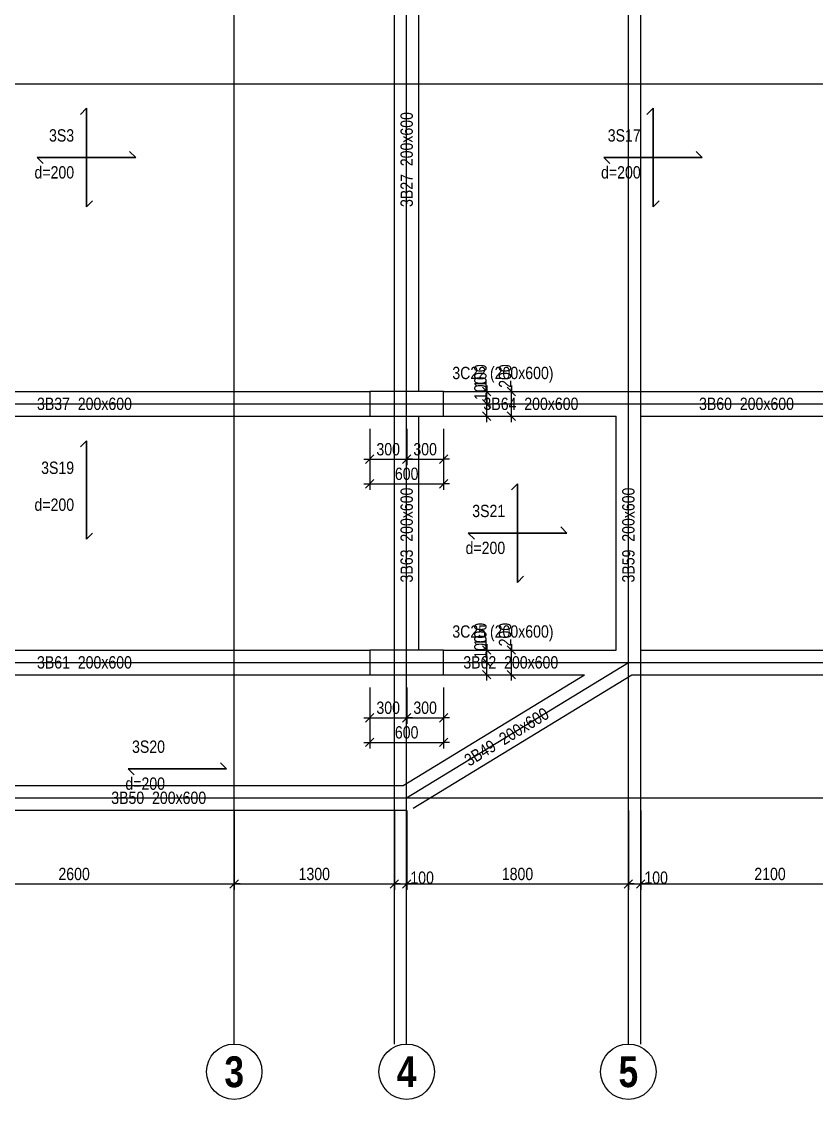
# Model space of a CAD drawing. Extents: x 0 to 206258, y -403073 to 0.
# Drawn here: x 100058 to 106511, y -38542 to -29787 of the extents above; entities that cross this region are included whole.
import ezdxf
from ezdxf.enums import TextEntityAlignment as Align
from ezdxf.lldxf.tags import DXFTag

# ---------------------------------------------------------------- set-up
doc = ezdxf.new("R2010")
doc.units = 0
doc.header["$LTSCALE"] = 1000
for name, color, linetype in [('Axis Circle(Dir 2)', 150, 'Continuous'), ('Axis Label(Dir 2)', 7, 'Continuous'), ('Axis Line(Dir 1)', 8, 'CENTER2'), ('Axis Line(Dir 2)', 150, 'CENTER2'), ('Column Line', 7, 'Continuous'), ('Dimension Line', 5, 'Continuous'), ('Slab Edge Line', 5, 'Continuous'), ('Slab Label', 5, 'Continuous')]:
    doc.layers.add(name, color=color, linetype=linetype)
for name, color, linetype, true_color in [('Beam Label', 159, 'Continuous', 0x35424f), ('Beam Line', 159, 'HIDDEN2', 0x35424f), ('Column Label', 159, 'Continuous', 0x35424f), ('Ghost Axis Line', 254, 'Continuous', 0xbebebe)]:
    doc.layers.add(name, color=color, linetype=linetype, true_color=true_color)
doc.styles.add('Axis Label(Dir 2)', font='ARIALNB.TTF', dxfattribs={"height": 250})
doc.styles.add('Beam Label', font='ARIALN.TTF', dxfattribs={"height": 100})
doc.styles.add('Column Label', font='ARIALN.TTF', dxfattribs={"height": 100})
doc.styles.add('Dimension Text', font='ARIALN.TTF', dxfattribs={"height": 100})
doc.styles.add('Slab Label', font='ARIALN.TTF', dxfattribs={"height": 100})
tags = doc.linetypes.add('CENTER2', pattern=[1.125, 0.75, -0.125, 0.125, -0.125]).pattern_tags.tags
tags[10:11] = [DXFTag(74, 4), DXFTag(75, 0), DXFTag(340, '0'), DXFTag(46, 0.0), DXFTag(50, 0.0), DXFTag(44, 0.0), DXFTag(45, 0.0)]
tags[8:9] = [DXFTag(74, 4), DXFTag(75, 0), DXFTag(340, '0'), DXFTag(46, 0.0), DXFTag(50, 0.0), DXFTag(44, 0.0), DXFTag(45, 0.0)]
tags[6:7] = [DXFTag(74, 4), DXFTag(75, 0), DXFTag(340, '0'), DXFTag(46, 0.0), DXFTag(50, 0.0), DXFTag(44, 0.0), DXFTag(45, 0.0)]
tags[4:5] = [DXFTag(74, 4), DXFTag(75, 0), DXFTag(340, '0'), DXFTag(46, 0.0), DXFTag(50, 0.0), DXFTag(44, 0.0), DXFTag(45, 0.0)]
tags = doc.linetypes.add('HIDDEN2', pattern=[0.1875, 0.125, -0.0625]).pattern_tags.tags
tags[6:7] = [DXFTag(74, 4), DXFTag(75, 0), DXFTag(340, '0'), DXFTag(46, 0.0), DXFTag(50, 0.0), DXFTag(44, 0.0), DXFTag(45, 0.0)]
tags[4:5] = [DXFTag(74, 4), DXFTag(75, 0), DXFTag(340, '0'), DXFTag(46, 0.0), DXFTag(50, 0.0), DXFTag(44, 0.0), DXFTag(45, 0.0)]
doc.dimstyles.get("Standard").update_dxf_attribs({"dimtxt": 100, "dimasz": 30, "dimexe": 48.3, "dimexo": 103.5, "dimgap": 30, "dimtad": 1, "dimtoh": 1, "dimdec": 1, "dimdsep": 46, "dimtxsty": 'Dimension Text', "dimblk": 'PCDIM_TICK', "dimcen": 0.09, "dimclrd": 5, "dimclre": 5, "dimclrt": 5, "dimadec": 1, "dimazin": 0, "dimtp": 1, "dimtm": 1, "dimtfac": 1, "dimtdec": 4, "dimtofl": 0, "dimtmove": 0, "dimatfit": 3, "dimfxl": 1, "dimtolj": 1, "dimtzin": 0, "dimarcsym": 0})

# ---------------------------------------------------------------- blocks, each defined once
blk = doc.blocks.new('PCDIM_TICK')
at = {"layer": 'Dimension Line', "color": 0, "transparency": 33554687}
for p, q in [((1.15, 1.15), (-1.15, -1.15)), ((1.61, 0), (0, 0))]:
    blk.add_line(p, q, dxfattribs=at)
blk = doc.blocks.new('*U945')
at = {"layer": 'Dimension Line', "color": 5, "true_color": 0x0000ff, "transparency": 16777216}
for p, q in [((102884.3, -33095.7), (102884.3, -33390.5)), ((103184.3, -33095.7), (103184.3, -33390.5)), ((102884.3, -33342.2), (103184.3, -33342.2))]:
    blk.add_line(p, q, dxfattribs=at)
at = {"layer": 'Dimension Line', "color": 5, "true_color": 0x0000ff, "transparency": 16777216, "xscale": 30, "yscale": 30, "rotation": 180.0000000000004}
blk.add_blockref('PCDIM_TICK', (102884.3, -33342.2), dxfattribs=at)
at = {"layer": 'Dimension Line', "color": 5, "true_color": 0x0000ff, "transparency": 16777216, "xscale": 30, "yscale": 30}
blk.add_blockref('PCDIM_TICK', (103184.3, -33342.2), dxfattribs=at)
at = {"layer": 'Dimension Line', "color": 5, "true_color": 0x0000ff, "transparency": 16777216, "insert": (103034.3, -33312.2), "char_height": 100, "width": 181.501, "attachment_point": 8, "style": 'Dimension Text'}
blk.add_mtext('300', dxfattribs=at)
blk = doc.blocks.new('*U946')
at = {"layer": 'Dimension Line', "color": 5, "true_color": 0x0000ff, "transparency": 16777216}
for p, q in [((103184.3, -33095.7), (103184.3, -33390.5)), ((103484.3, -33095.7), (103484.3, -33390.5)), ((103184.3, -33342.2), (103484.3, -33342.2))]:
    blk.add_line(p, q, dxfattribs=at)
at = {"layer": 'Dimension Line', "color": 5, "true_color": 0x0000ff, "transparency": 16777216, "xscale": 30, "yscale": 30, "rotation": 180.0000000000004}
blk.add_blockref('PCDIM_TICK', (103184.3, -33342.2), dxfattribs=at)
at = {"layer": 'Dimension Line', "color": 5, "true_color": 0x0000ff, "transparency": 16777216, "xscale": 30, "yscale": 30}
blk.add_blockref('PCDIM_TICK', (103484.3, -33342.2), dxfattribs=at)
at = {"layer": 'Dimension Line', "color": 5, "true_color": 0x0000ff, "transparency": 16777216, "insert": (103334.3, -33312.2), "char_height": 100, "width": 181.501, "attachment_point": 8, "style": 'Dimension Text'}
blk.add_mtext('300', dxfattribs=at)
blk = doc.blocks.new('*U947')
at = {"layer": 'Dimension Line', "color": 5, "true_color": 0x0000ff, "transparency": 16777216}
for p, q in [((102884.3, -33095.7), (102884.3, -33590.5)), ((103484.3, -33095.7), (103484.3, -33590.5)), ((102884.3, -33542.2), (103484.3, -33542.2))]:
    blk.add_line(p, q, dxfattribs=at)
at = {"layer": 'Dimension Line', "color": 5, "true_color": 0x0000ff, "transparency": 16777216, "xscale": 30, "yscale": 30, "rotation": 180.0000000000004}
blk.add_blockref('PCDIM_TICK', (102884.3, -33542.2), dxfattribs=at)
at = {"layer": 'Dimension Line', "color": 5, "true_color": 0x0000ff, "transparency": 16777216, "xscale": 30, "yscale": 30}
blk.add_blockref('PCDIM_TICK', (103484.3, -33542.2), dxfattribs=at)
at = {"layer": 'Dimension Line', "color": 5, "true_color": 0x0000ff, "transparency": 16777216, "insert": (103184.3, -33512.2), "char_height": 100, "width": 181.97, "attachment_point": 8, "style": 'Dimension Text'}
blk.add_mtext('600', dxfattribs=at)
blk = doc.blocks.new('*U948')
at = {"layer": 'Dimension Line', "color": 5, "true_color": 0x0000ff, "transparency": 16777216}
for p, q in [((103587.8, -32892.2), (103882.6, -32892.2)), ((103834.3, -32892.2), (103834.3, -32862.2)), ((103834.3, -32992.2), (103834.3, -32892.2)), ((103587.8, -32992.2), (103882.6, -32992.2))]:
    blk.add_line(p, q, dxfattribs=at)
at = {"layer": 'Dimension Line', "color": 5, "true_color": 0x0000ff, "transparency": 16777216, "xscale": 30, "yscale": 30}
for p, rotation in [((103834.3, -32892.2), 89.99999999999447), ((103834.3, -32992.2), 269.9999999999834)]:
    blk.add_blockref('PCDIM_TICK', p, dxfattribs=dict(at, rotation=rotation))
at = {"layer": 'Dimension Line', "color": 5, "true_color": 0x0000ff, "transparency": 16777216, "insert": (103834.3, -32862.2), "char_height": 100, "width": 173.928, "attachment_point": 7, "rotation": 90, "style": 'Dimension Text'}
blk.add_mtext('100', dxfattribs=at)
blk = doc.blocks.new('*U949')
at = {"layer": 'Dimension Line', "color": 5, "true_color": 0x0000ff, "transparency": 16777216}
for p, q in [((103587.8, -32792.2), (103882.6, -32792.2)), ((103834.3, -32792.2), (103834.3, -32762.2)), ((103834.3, -32892.2), (103834.3, -32792.2)), ((103587.8, -32892.2), (103882.6, -32892.2))]:
    blk.add_line(p, q, dxfattribs=at)
at = {"layer": 'Dimension Line', "color": 5, "true_color": 0x0000ff, "transparency": 16777216, "xscale": 30, "yscale": 30}
for p, rotation in [((103834.3, -32792.2), 89.99999999999447), ((103834.3, -32892.2), 269.9999999999834)]:
    blk.add_blockref('PCDIM_TICK', p, dxfattribs=dict(at, rotation=rotation))
at = {"layer": 'Dimension Line', "color": 5, "true_color": 0x0000ff, "transparency": 16777216, "insert": (103834.3, -32762.2), "char_height": 100, "width": 173.928, "attachment_point": 7, "rotation": 90, "style": 'Dimension Text'}
blk.add_mtext('100', dxfattribs=at)
blk = doc.blocks.new('*U950')
at = {"layer": 'Dimension Line', "color": 5, "true_color": 0x0000ff, "transparency": 16777216}
for p, q in [((103587.8, -32792.2), (104082.6, -32792.2)), ((104034.3, -32792.2), (104034.3, -32762.2)), ((104034.3, -32992.2), (104034.3, -32792.2)), ((103587.8, -32992.2), (104082.6, -32992.2))]:
    blk.add_line(p, q, dxfattribs=at)
at = {"layer": 'Dimension Line', "color": 5, "true_color": 0x0000ff, "transparency": 16777216, "xscale": 30, "yscale": 30}
for p, rotation in [((104034.3, -32792.2), 89.99999999999447), ((104034.3, -32992.2), 269.9999999999834)]:
    blk.add_blockref('PCDIM_TICK', p, dxfattribs=dict(at, rotation=rotation))
at = {"layer": 'Dimension Line', "color": 5, "true_color": 0x0000ff, "transparency": 16777216, "insert": (104034.3, -32762.2), "char_height": 100, "width": 182.775, "attachment_point": 7, "rotation": 90, "style": 'Dimension Text'}
blk.add_mtext('200', dxfattribs=at)
blk = doc.blocks.new('*U963')
at = {"layer": 'Dimension Line', "color": 5, "true_color": 0x0000ff, "transparency": 16777216}
for p, q in [((102884.3, -35195.7), (102884.3, -35490.5)), ((103184.3, -35195.7), (103184.3, -35490.5)), ((102884.3, -35442.2), (103184.3, -35442.2))]:
    blk.add_line(p, q, dxfattribs=at)
at = {"layer": 'Dimension Line', "color": 5, "true_color": 0x0000ff, "transparency": 16777216, "xscale": 30, "yscale": 30, "rotation": 180.0000000000004}
blk.add_blockref('PCDIM_TICK', (102884.3, -35442.2), dxfattribs=at)
at = {"layer": 'Dimension Line', "color": 5, "true_color": 0x0000ff, "transparency": 16777216, "xscale": 30, "yscale": 30}
blk.add_blockref('PCDIM_TICK', (103184.3, -35442.2), dxfattribs=at)
at = {"layer": 'Dimension Line', "color": 5, "true_color": 0x0000ff, "transparency": 16777216, "insert": (103034.3, -35412.2), "char_height": 100, "width": 181.501, "attachment_point": 8, "style": 'Dimension Text'}
blk.add_mtext('300', dxfattribs=at)
blk = doc.blocks.new('*U964')
at = {"layer": 'Dimension Line', "color": 5, "true_color": 0x0000ff, "transparency": 16777216}
for p, q in [((103184.3, -35195.7), (103184.3, -35490.5)), ((103484.3, -35195.7), (103484.3, -35490.5)), ((103184.3, -35442.2), (103484.3, -35442.2))]:
    blk.add_line(p, q, dxfattribs=at)
at = {"layer": 'Dimension Line', "color": 5, "true_color": 0x0000ff, "transparency": 16777216, "xscale": 30, "yscale": 30, "rotation": 180.0000000000004}
blk.add_blockref('PCDIM_TICK', (103184.3, -35442.2), dxfattribs=at)
at = {"layer": 'Dimension Line', "color": 5, "true_color": 0x0000ff, "transparency": 16777216, "xscale": 30, "yscale": 30}
blk.add_blockref('PCDIM_TICK', (103484.3, -35442.2), dxfattribs=at)
at = {"layer": 'Dimension Line', "color": 5, "true_color": 0x0000ff, "transparency": 16777216, "insert": (103334.3, -35412.2), "char_height": 100, "width": 181.501, "attachment_point": 8, "style": 'Dimension Text'}
blk.add_mtext('300', dxfattribs=at)
blk = doc.blocks.new('*U965')
at = {"layer": 'Dimension Line', "color": 5, "true_color": 0x0000ff, "transparency": 16777216}
for p, q in [((102884.3, -35195.7), (102884.3, -35690.5)), ((103484.3, -35195.7), (103484.3, -35690.5)), ((102884.3, -35642.2), (103484.3, -35642.2))]:
    blk.add_line(p, q, dxfattribs=at)
at = {"layer": 'Dimension Line', "color": 5, "true_color": 0x0000ff, "transparency": 16777216, "xscale": 30, "yscale": 30, "rotation": 180.0000000000004}
blk.add_blockref('PCDIM_TICK', (102884.3, -35642.2), dxfattribs=at)
at = {"layer": 'Dimension Line', "color": 5, "true_color": 0x0000ff, "transparency": 16777216, "xscale": 30, "yscale": 30}
blk.add_blockref('PCDIM_TICK', (103484.3, -35642.2), dxfattribs=at)
at = {"layer": 'Dimension Line', "color": 5, "true_color": 0x0000ff, "transparency": 16777216, "insert": (103184.3, -35612.2), "char_height": 100, "width": 181.97, "attachment_point": 8, "style": 'Dimension Text'}
blk.add_mtext('600', dxfattribs=at)
blk = doc.blocks.new('*U966')
at = {"layer": 'Dimension Line', "color": 5, "true_color": 0x0000ff, "transparency": 16777216}
for p, q in [((103587.8, -34992.2), (103882.6, -34992.2)), ((103834.3, -34992.2), (103834.3, -34962.2)), ((103834.3, -35092.2), (103834.3, -34992.2)), ((103587.8, -35092.2), (103882.6, -35092.2))]:
    blk.add_line(p, q, dxfattribs=at)
at = {"layer": 'Dimension Line', "color": 5, "true_color": 0x0000ff, "transparency": 16777216, "xscale": 30, "yscale": 30}
for p, rotation in [((103834.3, -34992.2), 89.99999999999447), ((103834.3, -35092.2), 269.9999999999834)]:
    blk.add_blockref('PCDIM_TICK', p, dxfattribs=dict(at, rotation=rotation))
at = {"layer": 'Dimension Line', "color": 5, "true_color": 0x0000ff, "transparency": 16777216, "insert": (103834.3, -34962.2), "char_height": 100, "width": 173.928, "attachment_point": 7, "rotation": 90, "style": 'Dimension Text'}
blk.add_mtext('100', dxfattribs=at)
blk = doc.blocks.new('*U967')
at = {"layer": 'Dimension Line', "color": 5, "true_color": 0x0000ff, "transparency": 16777216}
for p, q in [((103587.8, -34892.2), (103882.6, -34892.2)), ((103834.3, -34892.2), (103834.3, -34862.2)), ((103834.3, -34992.2), (103834.3, -34892.2)), ((103587.8, -34992.2), (103882.6, -34992.2))]:
    blk.add_line(p, q, dxfattribs=at)
at = {"layer": 'Dimension Line', "color": 5, "true_color": 0x0000ff, "transparency": 16777216, "xscale": 30, "yscale": 30}
for p, rotation in [((103834.3, -34892.2), 89.99999999999447), ((103834.3, -34992.2), 269.9999999999834)]:
    blk.add_blockref('PCDIM_TICK', p, dxfattribs=dict(at, rotation=rotation))
at = {"layer": 'Dimension Line', "color": 5, "true_color": 0x0000ff, "transparency": 16777216, "insert": (103834.3, -34862.2), "char_height": 100, "width": 173.928, "attachment_point": 7, "rotation": 90, "style": 'Dimension Text'}
blk.add_mtext('100', dxfattribs=at)
blk = doc.blocks.new('*U968')
at = {"layer": 'Dimension Line', "color": 5, "true_color": 0x0000ff, "transparency": 16777216}
for p, q in [((103587.8, -34892.2), (104082.6, -34892.2)), ((104034.3, -34892.2), (104034.3, -34862.2)), ((104034.3, -35092.2), (104034.3, -34892.2)), ((103587.8, -35092.2), (104082.6, -35092.2))]:
    blk.add_line(p, q, dxfattribs=at)
at = {"layer": 'Dimension Line', "color": 5, "true_color": 0x0000ff, "transparency": 16777216, "xscale": 30, "yscale": 30}
for p, rotation in [((104034.3, -34892.2), 89.99999999999447), ((104034.3, -35092.2), 269.9999999999834)]:
    blk.add_blockref('PCDIM_TICK', p, dxfattribs=dict(at, rotation=rotation))
at = {"layer": 'Dimension Line', "color": 5, "true_color": 0x0000ff, "transparency": 16777216, "insert": (104034.3, -34862.2), "char_height": 100, "width": 182.775, "attachment_point": 7, "rotation": 90, "style": 'Dimension Text'}
blk.add_mtext('200', dxfattribs=at)
blk = doc.blocks.new('*U1032')
at = {"layer": 'Dimension Line', "color": 5, "true_color": 0x0000ff, "transparency": 16777216}
for p, q in [((99184.3, -36195.7), (99184.3, -36840.5)), ((101784.3, -36195.7), (101784.3, -36840.5)), ((99184.3, -36792.2), (101784.3, -36792.2))]:
    blk.add_line(p, q, dxfattribs=at)
at = {"layer": 'Dimension Line', "color": 5, "true_color": 0x0000ff, "transparency": 16777216, "xscale": 30, "yscale": 30, "rotation": 180.0000000000004}
blk.add_blockref('PCDIM_TICK', (99184.3, -36792.2), dxfattribs=at)
at = {"layer": 'Dimension Line', "color": 5, "true_color": 0x0000ff, "transparency": 16777216, "xscale": 30, "yscale": 30}
blk.add_blockref('PCDIM_TICK', (101784.3, -36792.2), dxfattribs=at)
at = {"layer": 'Dimension Line', "color": 5, "true_color": 0x0000ff, "transparency": 16777216, "insert": (100484.3, -36762.2), "char_height": 100, "width": 247.252, "attachment_point": 8, "style": 'Dimension Text'}
blk.add_mtext('2600', dxfattribs=at)
blk = doc.blocks.new('*U1033')
at = {"layer": 'Dimension Line', "color": 5, "true_color": 0x0000ff, "transparency": 16777216}
for p, q in [((101784.3, -36195.7), (101784.3, -36840.5)), ((103084.3, -36195.7), (103084.3, -36840.5)), ((101784.3, -36792.2), (103084.3, -36792.2))]:
    blk.add_line(p, q, dxfattribs=at)
at = {"layer": 'Dimension Line', "color": 5, "true_color": 0x0000ff, "transparency": 16777216, "xscale": 30, "yscale": 30, "rotation": 180.0000000000004}
blk.add_blockref('PCDIM_TICK', (101784.3, -36792.2), dxfattribs=at)
at = {"layer": 'Dimension Line', "color": 5, "true_color": 0x0000ff, "transparency": 16777216, "xscale": 30, "yscale": 30}
blk.add_blockref('PCDIM_TICK', (103084.3, -36792.2), dxfattribs=at)
at = {"layer": 'Dimension Line', "color": 5, "true_color": 0x0000ff, "transparency": 16777216, "insert": (102434.3, -36762.2), "char_height": 100, "width": 238.405, "attachment_point": 8, "style": 'Dimension Text'}
blk.add_mtext('1300', dxfattribs=at)
blk = doc.blocks.new('*U1034')
at = {"layer": 'Dimension Line', "color": 5, "true_color": 0x0000ff, "transparency": 16777216}
for p, q in [((103084.3, -36195.7), (103084.3, -36840.5)), ((103184.3, -36195.7), (103184.3, -36840.5)), ((103084.3, -36792.2), (103184.3, -36792.2)), ((103184.3, -36792.2), (103214.3, -36792.2))]:
    blk.add_line(p, q, dxfattribs=at)
at = {"layer": 'Dimension Line', "color": 5, "true_color": 0x0000ff, "transparency": 16777216, "xscale": 30, "yscale": 30, "rotation": 180.0000000000004}
blk.add_blockref('PCDIM_TICK', (103084.3, -36792.2), dxfattribs=at)
at = {"layer": 'Dimension Line', "color": 5, "true_color": 0x0000ff, "transparency": 16777216, "xscale": 30, "yscale": 30}
blk.add_blockref('PCDIM_TICK', (103184.3, -36792.2), dxfattribs=at)
at = {"layer": 'Dimension Line', "color": 5, "true_color": 0x0000ff, "transparency": 16777216, "insert": (103214.3, -36792.2), "char_height": 100, "width": 173.928, "attachment_point": 7, "style": 'Dimension Text'}
blk.add_mtext('100', dxfattribs=at)
blk = doc.blocks.new('*U1035')
at = {"layer": 'Dimension Line', "color": 5, "true_color": 0x0000ff, "transparency": 16777216}
for p, q in [((103184.3, -36195.7), (103184.3, -36840.5)), ((104984.3, -36195.7), (104984.3, -36840.5)), ((103184.3, -36792.2), (104984.3, -36792.2))]:
    blk.add_line(p, q, dxfattribs=at)
at = {"layer": 'Dimension Line', "color": 5, "true_color": 0x0000ff, "transparency": 16777216, "xscale": 30, "yscale": 30, "rotation": 180.0000000000004}
blk.add_blockref('PCDIM_TICK', (103184.3, -36792.2), dxfattribs=at)
at = {"layer": 'Dimension Line', "color": 5, "true_color": 0x0000ff, "transparency": 16777216, "xscale": 30, "yscale": 30}
blk.add_blockref('PCDIM_TICK', (104984.3, -36792.2), dxfattribs=at)
at = {"layer": 'Dimension Line', "color": 5, "true_color": 0x0000ff, "transparency": 16777216, "insert": (104084.3, -36762.2), "char_height": 100, "width": 238.405, "attachment_point": 8, "style": 'Dimension Text'}
blk.add_mtext('1800', dxfattribs=at)
blk = doc.blocks.new('*U1036')
at = {"layer": 'Dimension Line', "color": 5, "true_color": 0x0000ff, "transparency": 16777216}
for p, q in [((104984.3, -36195.7), (104984.3, -36840.5)), ((105084.3, -36195.7), (105084.3, -36840.5)), ((104984.3, -36792.2), (105084.3, -36792.2)), ((105084.3, -36792.2), (105114.3, -36792.2))]:
    blk.add_line(p, q, dxfattribs=at)
at = {"layer": 'Dimension Line', "color": 5, "true_color": 0x0000ff, "transparency": 16777216, "xscale": 30, "yscale": 30, "rotation": 180.0000000000004}
blk.add_blockref('PCDIM_TICK', (104984.3, -36792.2), dxfattribs=at)
at = {"layer": 'Dimension Line', "color": 5, "true_color": 0x0000ff, "transparency": 16777216, "xscale": 30, "yscale": 30}
blk.add_blockref('PCDIM_TICK', (105084.3, -36792.2), dxfattribs=at)
at = {"layer": 'Dimension Line', "color": 5, "true_color": 0x0000ff, "transparency": 16777216, "insert": (105114.3, -36792.2), "char_height": 100, "width": 173.928, "attachment_point": 7, "style": 'Dimension Text'}
blk.add_mtext('100', dxfattribs=at)
blk = doc.blocks.new('*U1037')
at = {"layer": 'Dimension Line', "color": 5, "true_color": 0x0000ff, "transparency": 16777216}
for p, q in [((105084.3, -36195.7), (105084.3, -36840.5)), ((107184.3, -36195.7), (107184.3, -36840.5)), ((105084.3, -36792.2), (107184.3, -36792.2))]:
    blk.add_line(p, q, dxfattribs=at)
at = {"layer": 'Dimension Line', "color": 5, "true_color": 0x0000ff, "transparency": 16777216, "xscale": 30, "yscale": 30, "rotation": 180.0000000000004}
blk.add_blockref('PCDIM_TICK', (105084.3, -36792.2), dxfattribs=at)
at = {"layer": 'Dimension Line', "color": 5, "true_color": 0x0000ff, "transparency": 16777216, "xscale": 30, "yscale": 30}
blk.add_blockref('PCDIM_TICK', (107184.3, -36792.2), dxfattribs=at)
at = {"layer": 'Dimension Line', "color": 5, "true_color": 0x0000ff, "transparency": 16777216, "insert": (106134.3, -36762.2), "char_height": 100, "width": 247.252, "attachment_point": 8, "style": 'Dimension Text'}
blk.add_mtext('2100', dxfattribs=at)

msp = doc.modelspace()

# ---------------------------------------------------------------- linework, layer by layer
at = {"layer": 'Axis Circle(Dir 2)', "transparency": 33554687}
for centre in [(101784.29, -38317.207), (103184.29, -38317.207), (104984.29, -38317.207)]:
    msp.add_circle(centre, 225, dxfattribs=at)
at = {"layer": 'Axis Line(Dir 1)', "transparency": 33554687}
for points in [[(95984.29, -30292.207), (113784.29, -30292.207)], [(95984.29, -32892.207), (113784.29, -32892.207)], [(95984.29, -34992.207), (113784.29, -34992.207)], [(95984.29, -36092.207), (113784.29, -36092.207)]]:
    msp.add_lwpolyline(points, dxfattribs=at)
at = {"layer": 'Axis Line(Dir 2)', "transparency": 33554687}
for points in [[(101784.29, -38092.207), (101784.29, -14292.207)], [(103184.29, -38092.207), (103184.29, -14292.207)], [(104984.29, -38092.207), (104984.29, -14292.207)]]:
    msp.add_lwpolyline(points, dxfattribs=at)
at = {"layer": 'Beam Line', "transparency": 33554687}
for points in [[(103084.29, -32792.207), (103084.29, -28992.207)], [(103284.29, -32792.207), (103284.29, -28992.207)], [(98284.29, -32792.207), (102884.29, -32792.207)], [(103484.29, -32792.207), (104984.29, -32792.207)], [(104984.29, -32792.207), (106884.29, -32792.207)], [(98284.29, -32992.207), (102884.29, -32992.207)], [(103084.29, -34892.207), (103084.29, -32992.207)], [(103284.29, -34892.207), (103284.29, -32992.207)], [(103484.29, -32992.207), (104884.29, -32992.207)], [(104884.29, -34892.207), (104884.29, -32992.207)], [(105084.29, -34892.207), (105084.29, -32992.207)], [(105084.29, -32992.207), (106884.29, -32992.207)], [(98284.29, -34892.207), (102884.29, -34892.207)], [(103484.29, -34892.207), (104884.29, -34892.207)], [(105084.29, -34892.207), (111684.29, -34892.207)], [(98284.29, -35092.207), (102884.29, -35092.207)], [(103156.154, -35992.207), (104628.882, -35092.207)], [(103184.29, -35092.207), (104628.882, -35092.207)], [(99223.189, -35992.207), (103156.154, -35992.207)]]:
    msp.add_lwpolyline(points, dxfattribs=at)
at = {"layer": 'Beam Line', "linetype": 'Continuous', "transparency": 33554687}
for points in [[(103236.435, -36177.535), (105012.427, -35092.207)], [(105012.427, -35092.207), (111784.29, -35092.207)], [(99184.29, -36192.207), (103184.29, -36192.207)]]:
    msp.add_lwpolyline(points, dxfattribs=at)
at = {"layer": 'Column Line', "transparency": 33554687}
for points in [[(103484.29, -32992.207), (103484.29, -32792.207), (102884.29, -32792.207), (102884.29, -32992.207)], [(103484.29, -35092.207), (103484.29, -34892.207), (102884.29, -34892.207), (102884.29, -35092.207)]]:
    msp.add_lwpolyline(points, close=True, dxfattribs=at)
at = {"layer": 'Ghost Axis Line', "transparency": 33554687}
for points in [[(103084.29, -38092.207), (103084.29, -14292.207)], [(105084.29, -38092.207), (105084.29, -14292.207)], [(103184.29, -36092.207), (104984.29, -34992.207)]]:
    msp.add_lwpolyline(points, dxfattribs=at)
at = {"layer": 'Slab Edge Line', "transparency": 33554687}
for points in [[(100534.793, -30541.704), (100584.29, -30492.207)], [(100584.29, -31292.207), (100584.29, -30492.207)], [(105134.793, -30541.704), (105184.29, -30492.207)], [(105184.29, -31292.207), (105184.29, -30492.207)], [(100184.29, -30892.207), (100984.29, -30892.207)], [(100233.788, -30941.704), (100184.29, -30892.207)], [(100934.793, -30842.709), (100984.29, -30892.207)], [(104784.29, -30892.207), (105584.29, -30892.207)], [(104833.788, -30941.704), (104784.29, -30892.207)], [(105534.793, -30842.709), (105584.29, -30892.207)], [(100633.788, -31242.709), (100584.29, -31292.207)], [(105233.788, -31242.709), (105184.29, -31292.207)], [(100534.793, -33241.202), (100584.29, -33191.704)], [(100584.29, -33991.704), (100584.29, -33191.704)], [(104034.793, -33591.704), (104084.29, -33542.207)], [(104084.29, -34342.207), (104084.29, -33542.207)], [(100633.788, -33942.207), (100584.29, -33991.704)], [(103684.29, -33942.207), (104484.29, -33942.207)], [(103733.788, -33991.704), (103684.29, -33942.207)], [(104434.793, -33892.709), (104484.29, -33942.207)], [(104133.788, -34292.709), (104084.29, -34342.207)], [(100922.179, -35857.035), (101722.179, -35857.035)], [(100971.676, -35906.532), (100922.179, -35857.035)], [(101672.681, -35807.537), (101722.179, -35857.035)]]:
    msp.add_lwpolyline(points, close=True, dxfattribs=at)

# ---------------------------------------------------------------- texts
at = {"layer": 'Axis Label(Dir 2)', "transparency": 33554687, "style": 'Axis Label(Dir 2)'}
for s, p in [('3', (101784.29, -38317.207)), ('4', (103184.29, -38317.207)), ('5', (104984.29, -38317.207))]:
    msp.add_text(s, height=250, dxfattribs=at).set_placement(p, align=Align.MIDDLE_CENTER)
at = {"layer": 'Beam Label', "transparency": 33554687, "style": 'Beam Label'}
for s, rotation, p in [('3B27  200x600 ', 90, (103184.29, -30892.207)), ('3B63  200x600 ', 90, (103184.29, -33942.207)), ('3B59  200x600 ', 90, (104984.29, -33942.207)), ('3B49  200x600 ', 31.4295656, (104008.475, -35588.539))]:
    msp.add_text(s, height=100, rotation=rotation, dxfattribs=at).set_placement(p, align=Align.MIDDLE_CENTER)
for s, p in [('3B37  200x600 ', (100584.29, -32892.207)), ('3B64  200x600 ', (104209.29, -32892.207)), ('3B60  200x600 ', (105959.29, -32892.207)), ('3B61  200x600 ', (100584.29, -34992.207)), ('3B62  200x600 ', (104045.438, -34992.207)), ('3B50  200x600 ', (101186.981, -36092.207))]:
    msp.add_text(s, height=100, dxfattribs=at).set_placement(p, align=Align.MIDDLE_CENTER)
at = {"layer": 'Column Label', "transparency": 33554687, "style": 'Column Label'}
for s, p in [('3C22 (200x600)', (103555.001, -32721.496)), ('3C25 (200x600)', (103555.001, -34821.496))]:
    msp.add_text(s, height=100, dxfattribs=at).set_placement(p, align=Align.BOTTOM_LEFT)
at = {"layer": 'Slab Label', "transparency": 33554687, "style": 'Slab Label'}
for s, p in [('3S3', (100484.29, -30792.207)), ('3S17', (105084.29, -30792.207)), ('d=200', (100484.29, -31092.207)), ('d=200', (105084.29, -31092.207)), ('3S19', (100484.29, -33491.704)), ('d=200', (100484.29, -33791.704)), ('3S21', (103984.29, -33842.207)), ('d=200', (103984.29, -34142.207)), ('3S20', (101222.179, -35757.035)), ('d=200', (101222.179, -36057.035))]:
    msp.add_text(s, height=100, dxfattribs=at).set_placement(p, align=Align.BOTTOM_RIGHT)

# ---------------------------------------------------------------- dimensions: what is measured, and where the dimension line sits
at = {"layer": 'Dimension Line', "transparency": 33554687}
for p1, p2, distance, picture, middle in [((103484.29, -32892.207), (103484.29, -32792.207), -350, '*U949', (103834.29, -32842.207)), ((103484.29, -32992.207), (103484.29, -32792.207), -550, '*U950', (104034.29, -32892.207)), ((103484.29, -32992.207), (103484.29, -32892.207), -350, '*U948', (103834.29, -32942.207)), ((102884.29, -32992.207), (103184.29, -32992.207), -350, '*U945', (103034.29, -33342.207)), ((102884.29, -32992.207), (103484.29, -32992.207), -550, '*U947', (103184.29, -33542.207)), ((103184.29, -32992.207), (103484.29, -32992.207), -350, '*U946', (103334.29, -33342.207)), ((103484.29, -34992.207), (103484.29, -34892.207), -350, '*U967', (103834.29, -34942.207)), ((103484.29, -35092.207), (103484.29, -34892.207), -550, '*U968', (104034.29, -34992.207)), ((103484.29, -35092.207), (103484.29, -34992.207), -350, '*U966', (103834.29, -35042.207)), ((102884.29, -35092.207), (103184.29, -35092.207), -350, '*U963', (103034.29, -35442.207)), ((102884.29, -35092.207), (103484.29, -35092.207), -550, '*U965', (103184.29, -35642.207)), ((103184.29, -35092.207), (103484.29, -35092.207), -350, '*U964', (103334.29, -35442.207))]:
    dim = msp.add_aligned_dim(p1=p1, p2=p2, distance=distance, dimstyle='Standard', override={"dimscale": 1, "dimtxt": 100, "dimasz": 30, "dimexe": 48.3, "dimexo": 103.5, "dimgap": 30, "dimtad": 1, "dimtih": 0, "dimdec": 1, "dimlfac": 1, "dimzin": 8, "dimlunit": 2, "dimpost": '', "dimtxsty": 'Dimension Text', "dimblk": 'PCDIM_TICK', "dimse1": 0, "dimse2": 0, "dimsd2": 0, "dimclrd": 5, "dimclre": 5, "dimclrt": 5, "dimaunit": 0, "dimadec": 1, "dimazin": 0, "dimtol": 0, "dimtp": 1, "dimtm": 1, "dimtmove": 0}, dxfattribs=at)
    dim.commit()
    dim.dimension.update_dxf_attribs({"geometry": picture, "text_midpoint": middle})
for base, p1, p2, picture, middle in [((100484.29, -36792.207), (99184.29, -36092.207), (101784.29, -36092.207), '*U1032', (100484.29, -36792.207)), ((102434.29, -36792.207), (101784.29, -36092.207), (103084.29, -36092.207), '*U1033', (102434.29, -36792.207)), ((103134.29, -36792.207), (103084.29, -36092.207), (103184.29, -36092.207), '*U1034', (103134.29, -36792.207)), ((104084.29, -36792.207), (103184.29, -36092.207), (104984.29, -36092.207), '*U1035', (104084.29, -36792.207)), ((105034.29, -36792.207), (104984.29, -36092.207), (105084.29, -36092.207), '*U1036', (105034.29, -36792.207)), ((106134.29, -36792.207), (105084.29, -36092.207), (107184.29, -36092.207), '*U1037', (106134.29, -36792.207))]:
    dim = msp.add_linear_dim(base=base, p1=p1, p2=p2, dimstyle='Standard', override={"dimscale": 1, "dimtxt": 100, "dimasz": 30, "dimexe": 48.3, "dimexo": 103.5, "dimgap": 30, "dimtad": 1, "dimtih": 0, "dimdec": 1, "dimlfac": 1, "dimzin": 8, "dimlunit": 2, "dimpost": '', "dimtxsty": 'Dimension Text', "dimblk": 'PCDIM_TICK', "dimse1": 0, "dimse2": 0, "dimsd2": 0, "dimclrd": 5, "dimclre": 5, "dimclrt": 5, "dimaunit": 0, "dimadec": 1, "dimazin": 0, "dimtol": 0, "dimtp": 1, "dimtm": 1, "dimtmove": 0}, dxfattribs=at)
    dim.commit()
    dim.dimension.update_dxf_attribs({"geometry": picture, "text_midpoint": middle})

doc.saveas('drawing.dxf')
